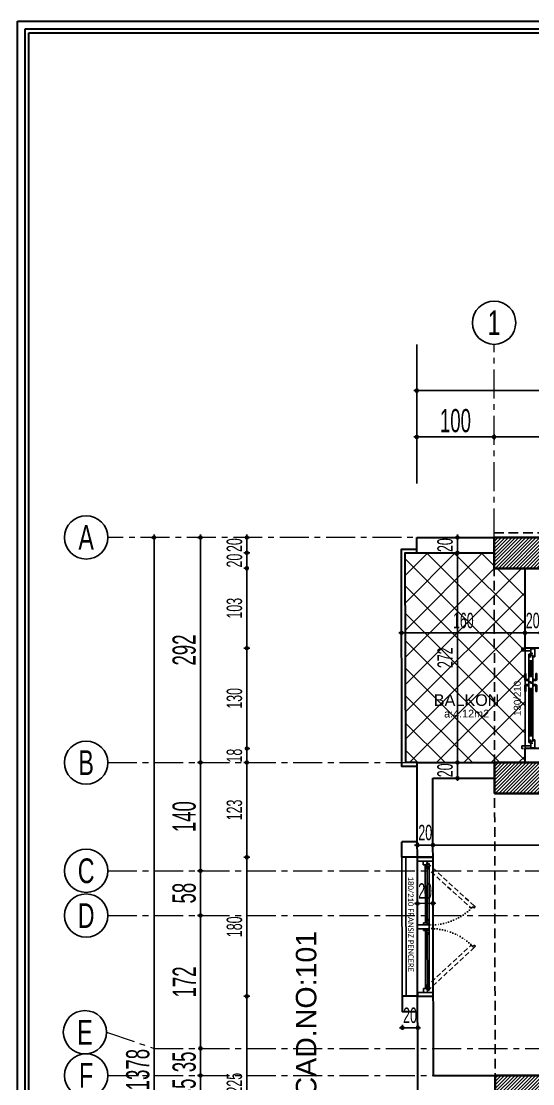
# Model space of a CAD drawing. Extents: x 386248 to 427517, y 4539405 to 4542296.
# Drawn here: x 395852 to 396514, y 4540920 to 4542296 of the extents above; entities that cross this region are included whole.
import ezdxf
from ezdxf.enums import TextEntityAlignment as Align

# ---------------------------------------------------------------- set-up
doc = ezdxf.new("R2010")
doc.units = 0
for name, pattern in [('ACAD_ISO07W100', [3.5, 0.5, -3]), ('CENTER', [2, 1.25, -0.25, 0.25, -0.25]), ('CENTERX2', [4, 2.5, -0.5, 0.5, -0.5]), ('DASHED2', [0.375, 0.25, -0.125]), ('DUZ', [0]), ('HIDDEN', [9.525, 6.35, -3.175])]:
    doc.linetypes.add(name, pattern=pattern)
for name, color, linetype, lineweight in [('AKS', 251, 'CENTERX2', 20), ('AKS YAZISI', 4, 'Continuous', 25), ('ASIK', 3, 'Continuous', 20), ('DIŞ 2', 167, 'Continuous', 25), ('DUVAR', 4, 'Continuous', 35), ('GOR1', 51, 'Continuous', 25), ('kolon', 1, 'Continuous', 40), ('OLCU10', 2, 'Continuous', 25), ('tarama kolon', 8, 'Continuous', 13), ('tarama ıslak zemin', 216, 'Continuous', 9), ('YAZILAR', 1, 'Continuous', 30), ('ölçü20', 1, 'Continuous', 20)]:
    doc.layers.add(name, color=color, linetype=linetype, lineweight=lineweight)
for name, color, linetype in [('alan', 7, 'Continuous'), ('DIM', 7, 'Continuous'), ('duvar-kesim', 250, 'Continuous'), ('kapi', 16, 'Continuous'), ('kapi-yazi', 140, 'Continuous'), ('mahal', 7, 'Continuous'), ('pencere', 7, 'Continuous'), ('Y-IMAR', 15, 'DUZ')]:
    doc.layers.add(name, color=color, linetype=linetype)
doc.styles.add('RomanSTA', font='')
doc.styles.get("Standard").update_dxf_attribs({"font": 'arial.ttf'})
doc.styles.add('T', font='ISOt.shx', dxfattribs={"width": 0.6})
doc.styles.add('UNIV', font='', dxfattribs={"width": 0.7})
doc.styles.add('ÖLÇÜ', font='calibri.ttf', dxfattribs={"height": 10})
doc.styles.get('RomanSTA').set_extended_font_data('Arial')
doc.styles.get('UNIV').set_extended_font_data('Comic Sans MS')
doc.dimstyles.new('DOT2', dxfattribs={"dimtxt": 20, "dimasz": 0.7, "dimexe": 5, "dimexo": 5, "dimgap": 6, "dimtad": 1, "dimdec": 0, "dimdsep": 46, "dimtxsty": 'T', "dimblk1": 'SEL2', "dimblk2": 'SEL2', "dimsah": 1, "dimcen": 0, "dimse1": 1, "dimse2": 1, "dimclrd": 256, "dimclre": 256, "dimclrt": 256, "dimadec": 0, "dimazin": 0, "dimtfac": 1, "dimtdec": 0, "dimtix": 1, "dimtmove": 2, "dimatfit": 3, "dimldrblk": 'SEL2', "dimfxl": 1, "dimtolj": 1, "dimtzin": 0, "dimarcsym": 0})

# ---------------------------------------------------------------- blocks, each defined once
blk = doc.blocks.new('fm-door2')
at = {"linetype": 'Continuous'}
for p, q in [((0, 2.5), (0, -2.5)), ((10, 2.5), (0, 2.5)), ((7, 3.2), (7, 0)), ((7.4, 2.8), (12.8, 2.8)), ((8, 5), (8, 3)), ((8, 5), (100, 5)), ((10, 3), (8, 3)), ((10, 3), (10, -0.5)), ((10, 0), (98, 0)), ((18, 5), (18, 0)), ((90, 5), (90, 0)), ((100, 3), (98, 3)), ((98, 3), (98, 0)), ((100, 2), (98, 2)), ((98, 2), (98, 0)), ((140, 0), (98, 0)), ((100, 5), (100, 3)), ((142, 5), (100, 5)), ((100, 5), (100, 2)), ((108, 5), (108, 0)), ((132, 5), (132, 0)), ((142.6, 2.8), (137.2, 2.8)), ((140, 3), (142, 3)), ((140, 3), (140, -0.5)), ((140, 2.5), (150, 2.5)), ((142, 5), (142, 3)), ((143, 3.2), (143, 0)), ((150, 2.5), (150, -2.5)), ((12, -2.5), (0, -2.5)), ((10, -0.5), (12, -0.5)), ((12, -0.5), (12, -2.5)), ((138, -0.5), (138, -2.5)), ((140, -0.5), (138, -0.5)), ((138, -2.5), (150, -2.5))]:
    blk.add_line(p, q, dxfattribs=at)
at = {"color": 8, "linetype": 'Continuous'}
for p, q in [((18, 3.5), (90, 3.5)), ((18, 1.5), (90, 1.5)), ((132, 3.5), (108, 3.5)), ((132, 1.5), (108, 1.5))]:
    blk.add_line(p, q, dxfattribs=at)
at = {"linetype": 'Continuous'}
for points in [[(95.9, 5.8), (95.9, 8.9, 0.414214), (94.3, 10.4), (86, 10.4, 1), (86, 8.9), (93.6, 8.9, -0.414214), (94.3, 8.1), (94.3, 5.8)], [(102.1, 5.8), (102.1, 8.9, -0.414214), (103.7, 10.4), (112, 10.4, -1), (112, 8.9), (104.4, 8.9, 0.414214), (103.7, 8.1), (103.7, 5.8)], [(95.9, -0.8), (95.9, -3.9, -0.414214), (94.3, -5.4), (86, -5.4, -1), (86, -3.9), (93.6, -3.9, 0.414214), (94.3, -3.1), (94.3, -0.8)], [(102.1, -0.8), (102.1, -3.9, 0.414214), (103.7, -5.4), (112, -5.4, 1), (112, -3.9), (104.4, -3.9, -0.414214), (103.7, -3.1), (103.7, -0.8)]]:
    blk.add_lwpolyline(points, format="xyb", dxfattribs=at)
for points in [[(97, 5), (97, 5.8), (93.2, 5.8), (93.2, 5)], [(101, 5), (101, 5.8), (104.8, 5.8), (104.8, 5)], [(101, 0), (101, -0.8), (104.8, -0.8), (104.8, 0)], [(97, 0), (97, -0.8), (93.2, -0.8), (93.2, 0)]]:
    blk.add_lwpolyline(points, dxfattribs=at)
for centre in [(7.4, 3.2), (142.6, 3.2)]:
    blk.add_circle(centre, 0.426, dxfattribs=at)
blk = doc.blocks.new('SEL2')
at = {"layer": 'OLCU10'}
for p, q in [((5.25, 0), (-5.25, 0)), ((0, 5.25), (0, -3.95))]:
    blk.add_line(p, q, dxfattribs=at)
blk.add_circle((0, 0), 2.75, dxfattribs=at)
blk = doc.blocks.new('*D2158')
at = {"layer": 'Defpoints', "color": 0}
for p in [(396503.6, 4541503.7), (396343.9, 4541496.5), (396503.6, 4541496.5)]:
    blk.add_point(p, dxfattribs=at)
at = {"layer": 'DIM', "lineweight": -2}
blk.add_line((396344.6, 4541503.7), (396502.9, 4541503.7), dxfattribs=at)
at = {"layer": 'DIM', "linetype": 'ByBlock', "lineweight": -2, "xscale": 0.7, "yscale": 0.7, "zscale": 0.7, "rotation": 180}
blk.add_blockref('SEL2', (396343.9, 4541503.7), dxfattribs=at)
at = {"layer": 'DIM', "linetype": 'ByBlock', "lineweight": -2, "xscale": 0.7, "yscale": 0.7, "zscale": 0.7}
blk.add_blockref('SEL2', (396503.6, 4541503.7), dxfattribs=at)
at = {"layer": 'DIM', "insert": (396423.8, 4541519.7), "char_height": 20, "attachment_point": 5, "style": 'T'}
blk.add_mtext('\\A1;160', dxfattribs=at)
blk = doc.blocks.new('*D2159')
at = {"layer": 'Defpoints', "color": 0}
for p in [(396523.6, 4541503.7), (396523.6, 4541503.7), (396503.6, 4541496.5)]:
    blk.add_point(p, dxfattribs=at)
at = {"layer": 'DIM', "lineweight": -2}
for p, q in [((396502.9, 4541503.7), (396502.2, 4541503.7)), ((396503.6, 4541503.7), (396523.6, 4541503.7)), ((396524.3, 4541503.7), (396525, 4541503.7))]:
    blk.add_line(p, q, dxfattribs=at)
at = {"layer": 'DIM', "linetype": 'ByBlock', "lineweight": -2, "xscale": 0.7, "yscale": 0.7, "zscale": 0.7}
blk.add_blockref('SEL2', (396503.6, 4541503.7), dxfattribs=at)
at = {"layer": 'DIM', "linetype": 'ByBlock', "lineweight": -2, "xscale": 0.7, "yscale": 0.7, "zscale": 0.7, "rotation": 180}
blk.add_blockref('SEL2', (396523.6, 4541503.7), dxfattribs=at)
at = {"layer": 'DIM', "insert": (396513.6, 4541519.7), "char_height": 20, "attachment_point": 5, "style": 'T'}
blk.add_mtext('\\A1;20', dxfattribs=at)
blk = doc.blocks.new('*D2206')
at = {"layer": 'Defpoints', "color": 0}
for p in [(396384.5, 4541229.1), (396364.5, 4541215.6), (396384.5, 4541215.6)]:
    blk.add_point(p, dxfattribs=at)
at = {"layer": 'DIM', "lineweight": -2}
for p, q in [((396363.8, 4541229.1), (396363.1, 4541229.1)), ((396364.5, 4541229.1), (396384.5, 4541229.1)), ((396385.2, 4541229.1), (396385.9, 4541229.1))]:
    blk.add_line(p, q, dxfattribs=at)
at = {"layer": 'DIM', "linetype": 'ByBlock', "lineweight": -2, "xscale": 0.7, "yscale": 0.7, "zscale": 0.7}
blk.add_blockref('SEL2', (396364.5, 4541229.1), dxfattribs=at)
at = {"layer": 'DIM', "linetype": 'ByBlock', "lineweight": -2, "xscale": 0.7, "yscale": 0.7, "zscale": 0.7, "rotation": 180}
blk.add_blockref('SEL2', (396384.5, 4541229.1), dxfattribs=at)
at = {"layer": 'DIM', "insert": (396374.5, 4541245.1), "char_height": 20, "attachment_point": 5, "style": 'T'}
blk.add_mtext('\\A1;20', dxfattribs=at)
blk = doc.blocks.new('*D2207')
at = {"layer": 'Defpoints', "color": 0}
for p in [(397013.7, 4541229.1), (396384.5, 4541215.6), (397013.7, 4541189.7)]:
    blk.add_point(p, dxfattribs=at)
at = {"layer": 'DIM', "lineweight": -2}
blk.add_line((396385.2, 4541229.1), (397013, 4541229.1), dxfattribs=at)
at = {"layer": 'DIM', "linetype": 'ByBlock', "lineweight": -2, "xscale": 0.7, "yscale": 0.7, "zscale": 0.7, "rotation": 180}
blk.add_blockref('SEL2', (396384.5, 4541229.1), dxfattribs=at)
at = {"layer": 'DIM', "linetype": 'ByBlock', "lineweight": -2, "xscale": 0.7, "yscale": 0.7, "zscale": 0.7}
blk.add_blockref('SEL2', (397013.7, 4541229.1), dxfattribs=at)
at = {"layer": 'DIM', "insert": (396699.1, 4541245.1), "char_height": 20, "attachment_point": 5, "style": 'T'}
blk.add_mtext('\\A1;629', dxfattribs=at)
blk = doc.blocks.new('*D2229')
at = {"layer": 'Defpoints', "color": 0}
for p in [(396416.2, 4541335.8), (396440.8, 4541335.8), (396440.8, 4541315.8)]:
    blk.add_point(p, dxfattribs=at)
at = {"layer": 'DIM', "lineweight": -2}
for p, q in [((396416.2, 4541336.5), (396416.2, 4541337.2)), ((396416.2, 4541315.8), (396416.2, 4541335.8)), ((396416.2, 4541315.1), (396416.2, 4541314.4))]:
    blk.add_line(p, q, dxfattribs=at)
at = {"layer": 'DIM', "linetype": 'ByBlock', "lineweight": -2, "xscale": 0.7, "yscale": 0.7, "zscale": 0.7}
for p, rotation in [((396416.2, 4541335.8), 270), ((396416.2, 4541315.8), 90)]:
    blk.add_blockref('SEL2', p, dxfattribs=dict(at, rotation=rotation))
at = {"layer": 'DIM', "insert": (396400.2, 4541325.8), "char_height": 20, "attachment_point": 5, "rotation": 90, "style": 'T'}
blk.add_mtext('\\A1;20', dxfattribs=at)
blk = doc.blocks.new('*D2230')
at = {"layer": 'Defpoints', "color": 0}
for p in [(396416.2, 4541607.4), (396430.4, 4541607.4), (396440.8, 4541335.8)]:
    blk.add_point(p, dxfattribs=at)
at = {"layer": 'DIM', "lineweight": -2}
blk.add_line((396416.2, 4541336.5), (396416.2, 4541606.7), dxfattribs=at)
at = {"layer": 'DIM', "linetype": 'ByBlock', "lineweight": -2, "xscale": 0.7, "yscale": 0.7, "zscale": 0.7}
for p, rotation in [((396416.2, 4541607.4), 90), ((396416.2, 4541335.8), 270)]:
    blk.add_blockref('SEL2', p, dxfattribs=dict(at, rotation=rotation))
at = {"layer": 'DIM', "insert": (396400.2, 4541471.6), "char_height": 20, "attachment_point": 5, "rotation": 90, "style": 'T'}
blk.add_mtext('\\A1;272', dxfattribs=at)
blk = doc.blocks.new('*D2231')
at = {"layer": 'Defpoints', "color": 0}
for p in [(396416.2, 4541627.4), (396441.6, 4541627.4), (396430.4, 4541607.4)]:
    blk.add_point(p, dxfattribs=at)
at = {"layer": 'DIM', "lineweight": -2}
for p, q in [((396416.2, 4541628.1), (396416.2, 4541628.8)), ((396416.2, 4541607.4), (396416.2, 4541627.4)), ((396416.2, 4541606.7), (396416.2, 4541606))]:
    blk.add_line(p, q, dxfattribs=at)
at = {"layer": 'DIM', "linetype": 'ByBlock', "lineweight": -2, "xscale": 0.7, "yscale": 0.7, "zscale": 0.7}
for p, rotation in [((396416.2, 4541627.4), 270), ((396416.2, 4541607.4), 90)]:
    blk.add_blockref('SEL2', p, dxfattribs=dict(at, rotation=rotation))
at = {"layer": 'DIM', "insert": (396400.2, 4541617.4), "char_height": 20, "attachment_point": 5, "rotation": 90, "style": 'T'}
blk.add_mtext('\\A1;20', dxfattribs=at)
blk = doc.blocks.new('*D113')
at = {"layer": 'Defpoints', "color": 0}
for p in [(134.6, 44), (79.8, 24), (134.5, 24)]:
    blk.add_point(p, dxfattribs=at)
at = {"layer": 'DIM', "lineweight": -2}
for p, q in [((79.8, 44.7), (79.8, 45.4)), ((79.8, 44), (79.8, 24)), ((79.8, 23.3), (79.8, 22.6))]:
    blk.add_line(p, q, dxfattribs=at)
at = {"layer": 'DIM', "linetype": 'ByBlock', "lineweight": -2, "xscale": 0.7, "yscale": 0.7, "zscale": 0.7}
for p, rotation in [((79.8, 44), 270), ((79.8, 24), 90)]:
    blk.add_blockref('SEL2', p, dxfattribs=dict(at, rotation=rotation))
at = {"layer": 'DIM', "insert": (63.8, 34), "char_height": 20, "attachment_point": 5, "rotation": 90, "style": 'T'}
blk.add_mtext('\\A1;20', dxfattribs=at)
blk = doc.blocks.new('*D114')
at = {"layer": 'Defpoints', "color": 0}
for p in [(220.1, 23.7), (240.7, 23.7), (220, 3.7)]:
    blk.add_point(p, dxfattribs=at)
at = {"layer": 'DIM', "linetype": 'ByBlock', "lineweight": -2}
for p, q in [((240.7, 24.4), (240.7, 25.1)), ((240.7, 3.7), (240.7, 23.7)), ((240.7, 3), (240.6, 2.3))]:
    blk.add_line(p, q, dxfattribs=at)
at = {"layer": 'DIM', "linetype": 'ByBlock', "lineweight": -2, "xscale": 0.7, "yscale": 0.7, "zscale": 0.7}
for p, rotation in [((240.7, 23.7), 269.7987071050659), ((240.7, 3.7), 89.79870710506597)]:
    blk.add_blockref('SEL2', p, dxfattribs=dict(at, rotation=rotation))
at = {"layer": 'DIM', "insert": (224.7, 13.7), "char_height": 20, "attachment_point": 5, "rotation": 89.7987, "style": 'T'}
blk.add_mtext('\\A1;20', dxfattribs=at)
blk = doc.blocks.new('KOLONLAR 444')
at = {"layer": 'tarama kolon'}
h = blk.add_hatch(dxfattribs=at)
h.set_pattern_fill('ANSI31', color=256)
h.set_pattern_definition([(45, (2287.4398, -3197.0584), (-2.2450640303, 2.2450640303), [])])
h.paths.add_polyline_path([(397483.5, 4544385.7), (397513.5, 4544385.7), (397513.5, 4544325.7), (397483.5, 4544325.7)])
h.paths.add_polyline_path([(397798.1, 4544357.7), (397798.1, 4544337.7), (397798.1, 4544327.7), (397858.1, 4544327.7), (397857.1, 4544357.7)])
h.paths.add_polyline_path([(397123.5, 4544817.3), (397183.5, 4544817.3), (397183.5, 4544787.3), (397123.5, 4544787.3)])
h.paths.add_polyline_path([(397812.7, 4543913.7), (397812.7, 4543893.7), (397812.7, 4543875.7), (397873, 4543875.7), (397872.4, 4543893.7), (397871.7, 4543913.7)])
h.paths.add_polyline_path([(397834.6, 4543572.8), (397834.6, 4543523.5), (397884.6, 4543522.8), (397882.9, 4543572.8)])
h.paths.add_polyline_path([(396633.5, 4544777.3), (396633.5, 4544797.3), (396633.5, 4544817.3), (396573.5, 4544817.3), (396573.5, 4544797.3), (396573.5, 4544777.3)])
h.paths.add_polyline_path([(396626, 4543538.5), (396626, 4543589.2), (396575.9, 4543589.2), (396576, 4543539.2)])
h.paths.add_polyline_path([(397483.5, 4543935.7), (397513.5, 4543935.7), (397513.5, 4543875.7), (397483.5, 4543875.7)])
h.paths.add_polyline_path([(397123.5, 4543875.7), (397123.5, 4543905.7), (397183.5, 4543905.7), (397183.5, 4543875.7)])
h.paths.add_polyline_path([(397373.5, 4544180.7), (397348.5, 4544180.7), (397148.5, 4544180.7), (397148.5, 4544360.7), (397348.5, 4544360.7), (397373.5, 4544360.7), (397373.5, 4544385.7), (397123.5, 4544385.7), (397123.5, 4544155.7), (397123.5, 4544085.7), (397148.5, 4544085.7), (397148.5, 4544155.7), (397373.5, 4544155.7)])
h.paths.add_polyline_path([(397782, 4544817.3), (397782, 4544797.3), (397782, 4544777.3), (397843.3, 4544777.3), (397842.6, 4544797.3), (397842, 4544817.3)])
h.paths.add_polyline_path([(396574.8, 4544120.7), (396634.8, 4544120.7), (396634.8, 4544080.7), (396574.9, 4544080.7)])
h.paths.add_polyline_path([(397458.5, 4543528.2), (397458.5, 4543587.8), (397488.5, 4543587.8), (397488.5, 4543527.8)])
h.paths.add_polyline_path([(397453.5, 4544817.3), (397513.5, 4544817.3), (397513.5, 4544787.3), (397453.5, 4544787.3)])
h.paths.add_polyline_path([(397153.5, 4543605.7), (397133.5, 4543605.7), (397123.5, 4543605.7), (397123.5, 4543532.3), (397153.5, 4543532), (397153.5, 4543595.7)])
h.paths.add_polyline_path([(396634, 4544485.7), (396634, 4544505.7), (396634, 4544515.7), (396633.5, 4544525.7), (396613.5, 4544525.7), (396574, 4544525.7), (396574.1, 4544485.7)])
at = {"layer": 'kolon'}
for points in [[(396573.5, 4544777.3), (396633.5, 4544777.3), (396633.5, 4544797.3), (396633.5, 4544817.3), (396573.5, 4544817.3), (396573.5, 4544797.3)], [(397123.5, 4544817.3), (397183.5, 4544817.3), (397183.5, 4544787.3), (397123.5, 4544787.3)], [(397453.5, 4544817.3), (397513.5, 4544817.3), (397513.5, 4544787.3), (397453.5, 4544787.3)], [(397842.6, 4544797.3), (397842, 4544817.3), (397782, 4544817.3), (397782, 4544797.3), (397782, 4544777.3), (397843.3, 4544777.3)], [(396574.1, 4544485.7), (396634, 4544485.7), (396634, 4544505.7), (396634, 4544515.7), (396634, 4544525.7), (396633.5, 4544525.7), (396613.5, 4544525.7), (396574, 4544525.7)], [(397857.1, 4544357.7), (397798.1, 4544357.7), (397798.1, 4544337.7), (397798.1, 4544327.7), (397858.1, 4544327.7)], [(396574.8, 4544120.7), (396634.8, 4544120.7), (396634.8, 4544080.7), (396574.9, 4544080.7)], [(397871.7, 4543913.7), (397812.7, 4543913.7), (397812.7, 4543893.7), (397812.7, 4543875.7), (397873, 4543875.7), (397872.4, 4543893.7)], [(397153.5, 4543595.7), (397153.5, 4543605.7), (397133.5, 4543605.7), (397123.5, 4543605.7), (397123.5, 4543532.3), (397153.5, 4543532)], [(396626, 4543538.5), (396626, 4543589.2), (396575.9, 4543589.2), (396576, 4543539.2)], [(397458.5, 4543528.2), (397458.5, 4543587.8), (397488.5, 4543587.8), (397488.5, 4543527.8)], [(397834.6, 4543572.8), (397834.6, 4543523.5), (397884.6, 4543522.8), (397882.9, 4543572.8)]]:
    blk.add_lwpolyline(points, close=True, dxfattribs=at)
at = {"layer": 'kolon', "linetype": 'ByBlock'}
blk.add_lwpolyline([(397123.5, 4544155.7), (397123.5, 4544085.7), (397148.5, 4544085.7), (397148.5, 4544155.7), (397373.5, 4544155.7), (397373.5, 4544180.7), (397348.5, 4544180.7), (397148.5, 4544180.7), (397148.5, 4544360.7), (397348.5, 4544360.7), (397373.5, 4544360.7), (397373.5, 4544385.7), (397123.5, 4544385.7), (397123.5, 4544155.7)], dxfattribs=at)
for points in [[(397483.5, 4544385.7), (397513.5, 4544385.7), (397513.5, 4544325.7), (397483.5, 4544325.7)], [(397483.5, 4543935.7), (397513.5, 4543935.7), (397513.5, 4543875.7), (397483.5, 4543875.7)], [(397123.5, 4543875.7), (397123.5, 4543905.7), (397183.5, 4543905.7), (397183.5, 4543875.7)]]:
    blk.add_lwpolyline(points, close=True, dxfattribs=at)
blk = doc.blocks.new('*D2394')
at = {"layer": 'Defpoints', "color": 0}
for p in [(397832.2, 4541817.4), (396363.6, 4541727.4), (397832.2, 4541727.4)]:
    blk.add_point(p, dxfattribs=at)
at = {"layer": 'DIŞ 2', "lineweight": -2}
blk.add_line((396364.3, 4541817.4), (397831.5, 4541817.4), dxfattribs=at)
at = {"layer": 'DIŞ 2', "linetype": 'ByBlock', "lineweight": -2, "xscale": 0.7, "yscale": 0.7, "zscale": 0.7, "rotation": 180}
blk.add_blockref('SEL2', (396363.6, 4541817.4), dxfattribs=at)
at = {"layer": 'DIŞ 2', "linetype": 'ByBlock', "lineweight": -2, "xscale": 0.7, "yscale": 0.7, "zscale": 0.7}
blk.add_blockref('SEL2', (397832.2, 4541817.4), dxfattribs=at)
at = {"layer": 'DIŞ 2', "insert": (397097.9, 4541838.4), "char_height": 30, "attachment_point": 5, "style": 'T'}
blk.add_mtext('\\A1;1469', dxfattribs=at)
blk = doc.blocks.new('*D2395')
at = {"layer": 'Defpoints', "color": 0}
for p in [(396363.6, 4541777.4), (396463.6, 4541777.4), (396463.6, 4541757.4)]:
    blk.add_point(p, dxfattribs=at)
at = {"layer": 'GOR1', "lineweight": -2}
blk.add_line((396364.3, 4541757.4), (396462.9, 4541757.4), dxfattribs=at)
at = {"layer": 'GOR1', "linetype": 'ByBlock', "lineweight": -2, "xscale": 0.7, "yscale": 0.7, "zscale": 0.7, "rotation": 180}
blk.add_blockref('SEL2', (396363.6, 4541757.4), dxfattribs=at)
at = {"layer": 'GOR1', "linetype": 'ByBlock', "lineweight": -2, "xscale": 0.7, "yscale": 0.7, "zscale": 0.7}
blk.add_blockref('SEL2', (396463.6, 4541757.4), dxfattribs=at)
at = {"layer": 'GOR1', "insert": (396413.6, 4541778.4), "char_height": 30, "attachment_point": 5, "style": 'T'}
blk.add_mtext('\\A1;100', dxfattribs=at)
blk = doc.blocks.new('*D2396')
at = {"layer": 'ASIK', "lineweight": -2}
blk.add_line((396464.3, 4541757.4), (397013, 4541757.4), dxfattribs=at)
at = {"layer": 'Defpoints', "color": 0}
for p in [(397013.7, 4541789.5), (396463.6, 4541777.4), (397013.7, 4541757.4)]:
    blk.add_point(p, dxfattribs=at)
at = {"layer": 'ASIK', "linetype": 'ByBlock', "lineweight": -2, "xscale": 0.7, "yscale": 0.7, "zscale": 0.7, "rotation": 180}
blk.add_blockref('SEL2', (396463.6, 4541757.4), dxfattribs=at)
at = {"layer": 'ASIK', "linetype": 'ByBlock', "lineweight": -2, "xscale": 0.7, "yscale": 0.7, "zscale": 0.7}
blk.add_blockref('SEL2', (397013.7, 4541757.4), dxfattribs=at)
at = {"layer": 'ASIK', "insert": (396738.7, 4541778.4), "char_height": 30, "attachment_point": 5, "style": 'T'}
blk.add_mtext('\\A1;550', dxfattribs=at)
blk = doc.blocks.new('AKS-NO')
blk.add_circle((0, 0), 35)
at = {"color": 7, "style": 'UNIV', "width": 0.7}
blk.add_attdef('AKS-NO', text='', height=40, dxfattribs=at).set_placement((0, 0), align=Align.MIDDLE)
blk = doc.blocks.new('*D2407')
at = {"layer": 'Defpoints', "color": 0}
for p in [(396023.6, 4541627.4), (396048.9, 4541627.4), (396048.9, 4540249.2)]:
    blk.add_point(p, dxfattribs=at)
at = {"layer": 'DIŞ 2', "lineweight": -2}
blk.add_line((396023.6, 4540249.9), (396023.6, 4541626.7), dxfattribs=at)
at = {"layer": 'DIŞ 2', "linetype": 'ByBlock', "lineweight": -2, "xscale": 0.7, "yscale": 0.7, "zscale": 0.7}
for p, rotation in [((396023.6, 4541627.4), 90), ((396023.6, 4540249.2), 270)]:
    blk.add_blockref('SEL2', p, dxfattribs=dict(at, rotation=rotation))
at = {"layer": 'DIŞ 2', "insert": (396002.6, 4540938.3), "char_height": 30, "attachment_point": 5, "rotation": 90, "style": 'T'}
blk.add_mtext('\\A1;1378', dxfattribs=at)
blk = doc.blocks.new('*D2408')
at = {"layer": 'ASIK', "lineweight": -2}
blk.add_line((396083.6, 4541626.7), (396083.6, 4541336.5), dxfattribs=at)
at = {"layer": 'Defpoints', "color": 0}
for p in [(396102.4, 4541627.4), (396083.6, 4541335.8), (396102.4, 4541335.8)]:
    blk.add_point(p, dxfattribs=at)
at = {"layer": 'ASIK', "linetype": 'ByBlock', "lineweight": -2, "xscale": 0.7, "yscale": 0.7, "zscale": 0.7}
for p, rotation in [((396083.6, 4541627.4), 90), ((396083.6, 4541335.8), 270)]:
    blk.add_blockref('SEL2', p, dxfattribs=dict(at, rotation=rotation))
at = {"layer": 'ASIK', "insert": (396062.6, 4541481.6), "char_height": 30, "attachment_point": 5, "rotation": 90, "style": 'T'}
blk.add_mtext('\\A1;292', dxfattribs=at)
blk = doc.blocks.new('*D2409')
at = {"layer": 'ASIK', "lineweight": -2}
blk.add_line((396083.6, 4541335.1), (396083.6, 4541196.5), dxfattribs=at)
at = {"layer": 'Defpoints', "color": 0}
for p in [(396102.4, 4541335.8), (396083.6, 4541195.8), (396115, 4541195.8)]:
    blk.add_point(p, dxfattribs=at)
at = {"layer": 'ASIK', "linetype": 'ByBlock', "lineweight": -2, "xscale": 0.7, "yscale": 0.7, "zscale": 0.7}
for p, rotation in [((396083.6, 4541335.8), 90), ((396083.6, 4541195.8), 270)]:
    blk.add_blockref('SEL2', p, dxfattribs=dict(at, rotation=rotation))
at = {"layer": 'ASIK', "insert": (396062.6, 4541265.8), "char_height": 30, "attachment_point": 5, "rotation": 90, "style": 'T'}
blk.add_mtext('\\A1;140', dxfattribs=at)
blk = doc.blocks.new('*D2410')
at = {"layer": 'ASIK', "lineweight": -2}
blk.add_line((396083.6, 4541195.1), (396083.6, 4541138.5), dxfattribs=at)
at = {"layer": 'Defpoints', "color": 0}
for p in [(396115, 4541195.8), (396083.6, 4541137.8), (396115, 4541137.8)]:
    blk.add_point(p, dxfattribs=at)
at = {"layer": 'ASIK', "linetype": 'ByBlock', "lineweight": -2, "xscale": 0.7, "yscale": 0.7, "zscale": 0.7}
for p, rotation in [((396083.6, 4541195.8), 90), ((396083.6, 4541137.8), 270)]:
    blk.add_blockref('SEL2', p, dxfattribs=dict(at, rotation=rotation))
at = {"layer": 'ASIK', "insert": (396062.6, 4541166.8), "char_height": 30, "attachment_point": 5, "rotation": 90, "style": 'T'}
blk.add_mtext('\\A1;58', dxfattribs=at)
blk = doc.blocks.new('*D2411')
at = {"layer": 'ASIK', "lineweight": -2}
blk.add_line((396083.6, 4541137.1), (396083.6, 4540966.5), dxfattribs=at)
at = {"layer": 'Defpoints', "color": 0}
for p in [(396115, 4541137.8), (396083.6, 4540965.8), (396104.1, 4540965.8)]:
    blk.add_point(p, dxfattribs=at)
at = {"layer": 'ASIK', "linetype": 'ByBlock', "lineweight": -2, "xscale": 0.7, "yscale": 0.7, "zscale": 0.7}
for p, rotation in [((396083.6, 4541137.8), 90), ((396083.6, 4540965.8), 270)]:
    blk.add_blockref('SEL2', p, dxfattribs=dict(at, rotation=rotation))
at = {"layer": 'ASIK', "insert": (396062.6, 4541051.8), "char_height": 30, "attachment_point": 5, "rotation": 90, "style": 'T'}
blk.add_mtext('\\A1;172', dxfattribs=at)
blk = doc.blocks.new('*D2412')
at = {"layer": 'ASIK', "lineweight": -2}
for p, q in [((396083.6, 4540966.5), (396083.6, 4540967.2)), ((396083.6, 4540965.8), (396083.6, 4540930.8)), ((396083.6, 4540930.1), (396083.6, 4540929.4))]:
    blk.add_line(p, q, dxfattribs=at)
at = {"layer": 'Defpoints', "color": 0}
for p in [(396104.1, 4540965.8), (396083.6, 4540930.8), (396104.1, 4540930.8)]:
    blk.add_point(p, dxfattribs=at)
at = {"layer": 'ASIK', "linetype": 'ByBlock', "lineweight": -2, "xscale": 0.7, "yscale": 0.7, "zscale": 0.7}
for p, rotation in [((396083.6, 4540965.8), 270), ((396083.6, 4540930.8), 90)]:
    blk.add_blockref('SEL2', p, dxfattribs=dict(at, rotation=rotation))
at = {"layer": 'ASIK', "insert": (396062.6, 4540948.3), "char_height": 30, "attachment_point": 5, "rotation": 90, "style": 'T'}
blk.add_mtext('\\A1;35', dxfattribs=at)
blk = doc.blocks.new('*D2413')
at = {"layer": 'ASIK', "lineweight": -2}
for p, q in [((396083.6, 4540931.5), (396083.6, 4540932.2)), ((396083.6, 4540930.8), (396083.6, 4540895.8)), ((396083.6, 4540895.1), (396083.6, 4540894.4))]:
    blk.add_line(p, q, dxfattribs=at)
at = {"layer": 'Defpoints', "color": 0}
for p in [(396104.1, 4540930.8), (396083.6, 4540895.8), (396111, 4540895.8)]:
    blk.add_point(p, dxfattribs=at)
at = {"layer": 'ASIK', "linetype": 'ByBlock', "lineweight": -2, "xscale": 0.7, "yscale": 0.7, "zscale": 0.7}
for p, rotation in [((396083.6, 4540930.8), 270), ((396083.6, 4540895.8), 90)]:
    blk.add_blockref('SEL2', p, dxfattribs=dict(at, rotation=rotation))
at = {"layer": 'ASIK', "insert": (396062.6, 4540913.3), "char_height": 30, "attachment_point": 5, "rotation": 90, "style": 'T'}
blk.add_mtext('\\A1;35', dxfattribs=at)
blk = doc.blocks.new('*D2424')
at = {"layer": 'Defpoints', "color": 0}
for p in [(396143.6, 4541033.2), (396344.8, 4541033.2), (396345.3, 4540808.2)]:
    blk.add_point(p, dxfattribs=at)
at = {"layer": 'ölçü20', "lineweight": -2}
blk.add_line((396143.6, 4540808.9), (396143.6, 4541032.5), dxfattribs=at)
at = {"layer": 'ölçü20', "linetype": 'ByBlock', "lineweight": -2, "xscale": 0.7, "yscale": 0.7, "zscale": 0.7}
for p, rotation in [((396143.6, 4541033.2), 90), ((396143.6, 4540808.2), 270)]:
    blk.add_blockref('SEL2', p, dxfattribs=dict(at, rotation=rotation))
at = {"layer": 'ölçü20', "insert": (396127.6, 4540920.7), "char_height": 20, "attachment_point": 5, "rotation": 90, "style": 'T'}
blk.add_mtext('\\A1;225', dxfattribs=at)
blk = doc.blocks.new('*D2425')
at = {"layer": 'Defpoints', "color": 0}
for p in [(396143.6, 4541213.2), (396344.6, 4541213.2), (396344.8, 4541033.2)]:
    blk.add_point(p, dxfattribs=at)
at = {"layer": 'ölçü20', "lineweight": -2}
blk.add_line((396143.6, 4541033.9), (396143.6, 4541212.5), dxfattribs=at)
at = {"layer": 'ölçü20', "linetype": 'ByBlock', "lineweight": -2, "xscale": 0.7, "yscale": 0.7, "zscale": 0.7}
for p, rotation in [((396143.6, 4541213.2), 90), ((396143.6, 4541033.2), 270)]:
    blk.add_blockref('SEL2', p, dxfattribs=dict(at, rotation=rotation))
at = {"layer": 'ölçü20', "insert": (396127.6, 4541123.2), "char_height": 20, "attachment_point": 5, "rotation": 90, "style": 'T'}
blk.add_mtext('\\A1;180', dxfattribs=at)
blk = doc.blocks.new('*D2426')
at = {"layer": 'Defpoints', "color": 0}
for p in [(396143.6, 4541335.8), (396364.2, 4541335.8), (396344.6, 4541213.2)]:
    blk.add_point(p, dxfattribs=at)
at = {"layer": 'ölçü20', "lineweight": -2}
blk.add_line((396143.6, 4541213.9), (396143.6, 4541335.1), dxfattribs=at)
at = {"layer": 'ölçü20', "linetype": 'ByBlock', "lineweight": -2, "xscale": 0.7, "yscale": 0.7, "zscale": 0.7}
for p, rotation in [((396143.6, 4541335.8), 90), ((396143.6, 4541213.2), 270)]:
    blk.add_blockref('SEL2', p, dxfattribs=dict(at, rotation=rotation))
at = {"layer": 'ölçü20', "insert": (396127.6, 4541274.5), "char_height": 20, "attachment_point": 5, "rotation": 90, "style": 'T'}
blk.add_mtext('\\A1;123', dxfattribs=at)
blk = doc.blocks.new('*D2427')
at = {"layer": 'Defpoints', "color": 0}
for p in [(396143.6, 4541354), (396503.6, 4541354), (396364.2, 4541335.8)]:
    blk.add_point(p, dxfattribs=at)
at = {"layer": 'ölçü20', "lineweight": -2}
for p, q in [((396143.6, 4541354.7), (396143.6, 4541355.4)), ((396143.6, 4541335.8), (396143.6, 4541354)), ((396143.6, 4541335.1), (396143.6, 4541334.4))]:
    blk.add_line(p, q, dxfattribs=at)
at = {"layer": 'ölçü20', "linetype": 'ByBlock', "lineweight": -2, "xscale": 0.7, "yscale": 0.7, "zscale": 0.7}
for p, rotation in [((396143.6, 4541354), 270), ((396143.6, 4541335.8), 90)]:
    blk.add_blockref('SEL2', p, dxfattribs=dict(at, rotation=rotation))
at = {"layer": 'ölçü20', "insert": (396127.6, 4541344.9), "char_height": 20, "attachment_point": 5, "rotation": 90, "style": 'T'}
blk.add_mtext('\\A1;18', dxfattribs=at)
blk = doc.blocks.new('*D2428')
at = {"layer": 'Defpoints', "color": 0}
for p in [(396143.6, 4541484), (396503.6, 4541484), (396503.6, 4541354)]:
    blk.add_point(p, dxfattribs=at)
at = {"layer": 'ölçü20', "lineweight": -2}
blk.add_line((396143.6, 4541354.7), (396143.6, 4541483.3), dxfattribs=at)
at = {"layer": 'ölçü20', "linetype": 'ByBlock', "lineweight": -2, "xscale": 0.7, "yscale": 0.7, "zscale": 0.7}
for p, rotation in [((396143.6, 4541484), 90), ((396143.6, 4541354), 270)]:
    blk.add_blockref('SEL2', p, dxfattribs=dict(at, rotation=rotation))
at = {"layer": 'ölçü20', "insert": (396127.6, 4541419), "char_height": 20, "attachment_point": 5, "rotation": 90, "style": 'T'}
blk.add_mtext('\\A1;130', dxfattribs=at)
blk = doc.blocks.new('*D2429')
at = {"layer": 'Defpoints', "color": 0}
for p in [(396143.6, 4541587.4), (396463.7, 4541587.4), (396503.6, 4541484)]:
    blk.add_point(p, dxfattribs=at)
at = {"layer": 'ölçü20', "lineweight": -2}
blk.add_line((396143.6, 4541484.7), (396143.6, 4541586.7), dxfattribs=at)
at = {"layer": 'ölçü20', "linetype": 'ByBlock', "lineweight": -2, "xscale": 0.7, "yscale": 0.7, "zscale": 0.7}
for p, rotation in [((396143.6, 4541587.4), 90), ((396143.6, 4541484), 270)]:
    blk.add_blockref('SEL2', p, dxfattribs=dict(at, rotation=rotation))
at = {"layer": 'ölçü20', "insert": (396127.6, 4541535.7), "char_height": 20, "attachment_point": 5, "rotation": 90, "style": 'T'}
blk.add_mtext('\\A1;103', dxfattribs=at)
blk = doc.blocks.new('*D2430')
at = {"layer": 'Defpoints', "color": 0}
for p in [(396143.6, 4541607.4), (396376.4, 4541607.4), (396463.7, 4541587.4)]:
    blk.add_point(p, dxfattribs=at)
at = {"layer": 'ölçü20', "lineweight": -2}
for p, q in [((396143.6, 4541608.1), (396143.6, 4541608.8)), ((396143.6, 4541587.4), (396143.6, 4541607.4)), ((396143.6, 4541586.7), (396143.6, 4541586))]:
    blk.add_line(p, q, dxfattribs=at)
at = {"layer": 'ölçü20', "linetype": 'ByBlock', "lineweight": -2, "xscale": 0.7, "yscale": 0.7, "zscale": 0.7}
for p, rotation in [((396143.6, 4541607.4), 270), ((396143.6, 4541587.4), 90)]:
    blk.add_blockref('SEL2', p, dxfattribs=dict(at, rotation=rotation))
at = {"layer": 'ölçü20', "insert": (396127.6, 4541597.4), "char_height": 20, "attachment_point": 5, "rotation": 90, "style": 'T'}
blk.add_mtext('\\A1;20', dxfattribs=at)
blk = doc.blocks.new('*D2431')
at = {"layer": 'Defpoints', "color": 0}
for p in [(396143.6, 4541627.4), (396376.4, 4541627.4), (396376.4, 4541607.4)]:
    blk.add_point(p, dxfattribs=at)
at = {"layer": 'ölçü20', "lineweight": -2}
for p, q in [((396143.6, 4541628.1), (396143.6, 4541628.8)), ((396143.6, 4541607.4), (396143.6, 4541627.4)), ((396143.6, 4541606.7), (396143.6, 4541606))]:
    blk.add_line(p, q, dxfattribs=at)
at = {"layer": 'ölçü20', "linetype": 'ByBlock', "lineweight": -2, "xscale": 0.7, "yscale": 0.7, "zscale": 0.7}
for p, rotation in [((396143.6, 4541627.4), 270), ((396143.6, 4541607.4), 90)]:
    blk.add_blockref('SEL2', p, dxfattribs=dict(at, rotation=rotation))
at = {"layer": 'ölçü20', "insert": (396127.6, 4541617.4), "char_height": 20, "attachment_point": 5, "rotation": 90, "style": 'T'}
blk.add_mtext('\\A1;20', dxfattribs=at)
blk = doc.blocks.new('G$CEA8B4DE4')
at = {"layer": 'DUVAR'}
for p, q in [((20.1, 44.3), (20.1, 24.3)), ((20.1, 24.3), (20.1, 44.3)), ((200.1, 23.8), (200.1, 43.8)), ((0.1, 24.4), (0, 4.4)), ((0.1, 24.4), (0, 4.4)), ((20.1, 24.3), (20, 4.3)), ((200.1, 23.8), (200, 3.8)), ((220.1, 23.7), (220, 3.7)), ((20, 4.3), (0, 4.4)), ((200, 3.8), (220, 3.7))]:
    blk.add_line(p, q, dxfattribs=at)
at = {"layer": 'pencere'}
for p, q in [((25.1, 44.3), (20.1, 44.3)), ((25.1, 24.3), (25.1, 44.3)), ((195.1, 23.8), (195.1, 43.8)), ((195.1, 43.8), (200.1, 43.8)), ((107.1, 39.1), (28.1, 39.3)), ((28.1, 39.3), (28.1, 37.2)), ((30.5, 37.2), (28.1, 37.2)), ((30.5, 34.3), (30.5, 37.2)), ((104.7, 34.1), (30.5, 34.3)), ((32.6, 34.3), (32.6, 39.3)), ((34.6, 34.3), (34.6, 39.3)), ((100.6, 34.1), (100.6, 39.1)), ((102.6, 34.1), (102.6, 39.1)), ((107.1, 37), (104.7, 37)), ((104.7, 34.1), (104.7, 37)), ((107.1, 39.1), (107.1, 37)), ((113.1, 39.1), (192.1, 38.8)), ((113.1, 39.1), (113.1, 37)), ((113.1, 37), (115.5, 37)), ((115.5, 34.1), (115.5, 37)), ((115.5, 34.1), (189.7, 33.9)), ((117.6, 34.1), (117.6, 39.1)), ((119.6, 34), (119.6, 39)), ((185.6, 33.9), (185.6, 38.9)), ((187.6, 33.9), (187.6, 38.9)), ((189.7, 36.8), (192.1, 36.7)), ((189.7, 33.9), (189.7, 36.8)), ((192.1, 38.8), (192.1, 36.7)), ((20.1, 24.3), (25.1, 24.3)), ((195.1, 23.8), (200.1, 23.8))]:
    blk.add_line(p, q, dxfattribs=at)
at = {"layer": 'pencere', "color": 7}
for p, q in [((30.1, 36.8), (25.1, 36.8)), ((30.1, 31.8), (25.1, 31.8)), ((30.1, 31.8), (30.1, 36.8)), ((105.1, 31.6), (105.1, 36.6)), ((107.6, 36.6), (105.1, 36.6)), ((105.1, 31.6), (105.1, 36.6)), ((107.6, 31.6), (105.1, 31.6)), ((107.6, 36.6), (107.6, 39.1)), ((107.6, 39.1), (112.6, 39.1)), ((107.6, 36.6), (107.6, 24.1)), ((112.6, 36.6), (112.6, 39.1)), ((115.1, 36.6), (112.6, 36.6)), ((112.6, 36.6), (112.6, 24.1)), ((115.1, 31.6), (112.6, 31.6)), ((115.1, 31.6), (115.1, 36.6)), ((115.1, 31.6), (115.1, 36.6)), ((115.1, 31.6), (115.1, 36.6)), ((190.1, 36.4), (195.1, 36.3)), ((190.1, 31.4), (190.1, 36.4)), ((190.1, 31.4), (195.1, 31.3)), ((112.6, 24.1), (107.6, 24.1))]:
    blk.add_line(p, q, dxfattribs=at)
at = {"layer": 'pencere', "color": 4}
for p, q in [((100.6, 36.6), (32.1, 36.8)), ((119.6, 36.5), (185.6, 36.4))]:
    blk.add_line(p, q, dxfattribs=at)
at = {"layer": 'pencere', "color": 202}
for p, q in [((20, 9.3), (200, 8.8)), ((20, 4.3), (200, 3.8))]:
    blk.add_line(p, q, dxfattribs=at)
at = {"layer": 'pencere', "color": 202, "linetype": 'HIDDEN'}
for points in [[(28.7, 35.6), (30.5, 37.2), (32.5, 35.1), (86.5, 93.6), (84.6, 95.7), (86.4, 97.3), (85, 98.9), (83.5, 97.5), (27.3, 37.1)], [(191.5, 35.1), (189.7, 36.8), (187.7, 34.6), (134.1, 93.4), (136, 95.5), (134.3, 97.1), (135.7, 98.7), (137.2, 97.3), (192.9, 36.7)]]:
    blk.add_lwpolyline(points, close=True, dxfattribs=at)
at = {"layer": 'pencere'}
for centre in [(30.3, 37), (189.9, 36.5)]:
    blk.add_circle(centre, 0.221, dxfattribs=at)
at = {"layer": 'pencere', "color": 202, "linetype": 'ACAD_ISO07W100'}
for centre, start, end in [((31.7, 41), 356.6414, 45.9132), ((188.6, 40.5), 133.6842, 182.9561)]:
    blk.add_arc(centre, 76.1, start, end, dxfattribs=at)
at = {"layer": 'pencere', "color": 202, "style": 'ÖLÇÜ'}
blk.add_text('180/210 FRANSIZ PENCERE', height=7.2, rotation=359.7987, dxfattribs=at).set_placement((106.8, 15.3), align=Align.MIDDLE_CENTER)
at = {"layer": 'DIM'}
dim = blk.add_linear_dim(base=(79.8, 24), p1=(134.6, 44), p2=(134.5, 24), angle=90, dimstyle='DOT2', dxfattribs=at)
dim.commit()
dim.dimension.update_dxf_attribs({"geometry": '*D113', "text_midpoint": (63.8, 34)})
at = {"layer": 'DIM', "linetype": 'ByBlock'}
dim = blk.add_aligned_dim(p1=(220, 3.7), p2=(220.1, 23.7), distance=-20.7, dimstyle='DOT2', dxfattribs=at)
dim.commit()
dim.dimension.update_dxf_attribs({"geometry": '*D114', "text_midpoint": (224.7, 13.7)})

msp = doc.modelspace()

# ---------------------------------------------------------------- hatches: boundary and pattern name
at = {"layer": 'tarama ıslak zemin'}
h = msp.add_hatch(dxfattribs=at)
h.set_pattern_fill('ANSI37', color=251, scale=200, angle=180, style=0)
h.set_pattern_definition([(45, (170792.406, 4604203.09), (-17.6776695, 17.6776695), []), (135, (170792.406, 4604203.09), (-17.6776695, -17.6776695), [])])
h.paths.add_polyline_path([(396463.727, 4541587.375), (396463.688, 4541607.375), (396363.688, 4541607.375), (396348.688, 4541607.375), (396349.224, 4541335.762), (396364.224, 4541335.762), (396464.225, 4541335.762)])
h.paths.add_polyline_path([(396383.337, 4541428.237), (396472.6, 4541428.237), (396472.6, 4541405.215), (396383.337, 4541405.215)], flags=9)
edge = h.paths.add_edge_path()
edge.add_line((396503.648, 4541483.959), (396503.648, 4541587.375))
edge.add_line((396503.648, 4541587.375), (396463.727, 4541587.375))
edge.add_line((396463.727, 4541587.375), (396464.225, 4541335.762))
edge.add_line((396464.225, 4541335.762), (396503.648, 4541335.762))
edge.add_line((396503.648, 4541335.762), (396503.648, 4541353.959))
edge.add_line((396503.648, 4541353.959), (396503.648, 4541357.459))
edge.add_line((396503.648, 4541357.459), (396503.648, 4541427.737))
edge.add_ellipse((396504.003, 4541428.311), major_axis=(-0.76, 0), ratio=0.85333333, start_angle=360, end_angle=422.237371, ccw=False)
edge.add_line((396503.242, 4541428.311), (396503.242, 4541435.461))
edge.add_ellipse((396504.763, 4541435.461), major_axis=(-1.521, 0), ratio=0.85333333, start_angle=677.130469, end_angle=720, ccw=False)
edge.add_line((396503.648, 4541436.344), (396503.648, 4541442.534))
edge.add_ellipse((396504.763, 4541443.416), major_axis=(1.521, 0), ratio=0.85333333, start_angle=540, end_angle=582.869531, ccw=False)
edge.add_line((396503.242, 4541443.416), (396503.242, 4541450.567))
edge.add_ellipse((396504.003, 4541450.567), major_axis=(0.76, 0), ratio=0.85333333, start_angle=477.762629, end_angle=540, ccw=False)
edge.add_line((396503.648, 4541451.141), (396503.648, 4541480.459))
edge.add_line((396503.648, 4541480.459), (396503.648, 4541483.959))
h.paths.add_polyline_path([(396396.942, 4541406.762), (396458.948, 4541406.762), (396458.948, 4541391.557), (396396.942, 4541391.557)], flags=24)
h.paths.add_polyline_path([(396380.174, 4541451.14), (396380.174, 4541491.998), (396420.174, 4541491.998), (396420.174, 4541451.14)], flags=24)
h.paths.add_polyline_path([(396404.492, 4541539.694), (396443.063, 4541539.694), (396443.063, 4541499.694), (396404.492, 4541499.694)], flags=24)
h.paths.add_polyline_path([(396486.745, 4541395.354), (396486.745, 4541443.331), (396500.558, 4541443.331), (396500.558, 4541395.354)], flags=24)

# ---------------------------------------------------------------- linework, layer by layer
at = {"layer": 'AKS', "linetype": 'CENTER', "ltscale": 30}
for p, q in [((396463.648, 4541627.375), (396463.648, 4541877.375)), ((396463.648, 4541627.375), (395963.648, 4541627.375)), ((395963.648, 4541335.762), (398274.777, 4541335.762)), ((395963.648, 4541195.762), (398274.777, 4541195.762)), ((395963.648, 4541137.762), (398274.777, 4541137.762)), ((395963.648, 4540930.762), (398274.777, 4540930.762))]:
    msp.add_line(p, q, dxfattribs=at)
msp.add_lwpolyline([(395962.101, 4540986.72), (396023.648, 4540965.762), (398214.777, 4540965.762), (398273.231, 4540986.72)], dxfattribs=at)
at = {"layer": 'DUVAR'}
for p, q in [((396363.648, 4541627.375), (397832.208, 4541627.375)), ((396363.688, 4541607.375), (396363.648, 4541627.375)), ((396363.688, 4541607.375), (396463.688, 4541607.375)), ((396503.648, 4541483.959), (396503.648, 4541587.375)), ((396523.648, 4541483.959), (396503.648, 4541483.959)), ((396503.648, 4541335.762), (396503.648, 4541353.959)), ((396523.648, 4541353.959), (396503.648, 4541353.959)), ((396364.224, 4541335.762), (396503.648, 4541335.762)), ((396365.864, 4540505.762), (396364.224, 4541335.762)), ((396384.264, 4541315.762), (396464.264, 4541315.762)), ((396385.025, 4540930.762), (396384.264, 4541315.762)), ((396385.025, 4540930.762), (397013.733, 4540930.762))]:
    msp.add_line(p, q, dxfattribs=at)
for points in [[(396364.224, 4541330.762), (396344.234, 4541330.762), (396343.678, 4541612.375), (396363.688, 4541612.375)], [(396364.224, 4541335.762), (396349.224, 4541335.762), (396348.688, 4541607.375), (396363.688, 4541607.375)]]:
    msp.add_lwpolyline(points, dxfattribs=at)
at = {"layer": 'duvar-kesim'}
msp.add_line((396503.648, 4541353.959), (396503.648, 4541483.959), dxfattribs=at)
at = {"layer": 'GOR1'}
msp.add_line((396363.648, 4541697.375), (396363.648, 4541877.375), dxfattribs=at)
at = {"layer": 'kapi'}
for points in [[(396501.648, 4541483.959), (396499.648, 4541483.959), (396499.648, 4541480.459), (396511.148, 4541480.459)], [(396501.648, 4541353.959), (396499.648, 4541353.959), (396499.648, 4541357.459), (396511.148, 4541357.459)]]:
    msp.add_lwpolyline(points, dxfattribs=at)
at = {"layer": 'Y-IMAR', "linetype": 'DASHED2', "ltscale": 50}
msp.add_line((396463.648, 4541633.375), (397732.154, 4541633.375), dxfattribs=at)
msp.add_lwpolyline([(397732.154, 4541627.375), (396463.648, 4541627.375), (396466.174, 4540349.21), (397774.777, 4540332.881)], close=True, dxfattribs=at)
at = {"layer": 'YAZILAR', "color": 133, "ltscale": 5}
for points in [[(395846.649, 4542295.7), (398385.858, 4542295.7), (398385.858, 4539405.231), (395846.649, 4539405.231)], [(395856.649, 4542285.7), (398375.858, 4542285.7), (398375.858, 4539415.231), (395856.649, 4539415.231)], [(395861.649, 4542280.7), (398370.858, 4542280.7), (398370.858, 4539420.231), (395861.649, 4539420.231)]]:
    msp.add_lwpolyline(points, close=True, dxfattribs=at)

# ---------------------------------------------------------------- block references
at = {"layer": 'AKS YAZISI'}
ref = msp.add_blockref('AKS-NO', (396463.648, 4541905.375), dxfattribs=dict(at, xscale=-0.8000000000029103, yscale=0.8000000000029103, zscale=0.8, rotation=180.0000000005319))
ref.add_attrib('AKS-NO', '1', dxfattribs={"layer": '0', "color": 7, "height": 32, "style": 'UNIV', "width": 0.7}).set_placement((396463.648, 4541905.375), align=Align.MIDDLE)
ref = msp.add_blockref('AKS-NO', (395935.648, 4541627.375), dxfattribs=dict(at, xscale=-0.8000000000029103, yscale=0.8000000000029103, zscale=0.8, rotation=180.0000000005319))
ref.add_attrib('AKS-NO', 'A', dxfattribs={"layer": '0', "color": 7, "height": 32, "style": 'UNIV', "width": 0.7}).set_placement((395935.648, 4541627.375), align=Align.MIDDLE)
ref = msp.add_blockref('AKS-NO', (395935.648, 4541335.762), dxfattribs=dict(at, xscale=-0.8000000000029103, yscale=0.8000000000029103, zscale=0.8, rotation=180.0000000005319))
ref.add_attrib('AKS-NO', 'B', dxfattribs={"layer": '0', "color": 7, "height": 32, "style": 'UNIV', "width": 0.7}).set_placement((395935.648, 4541335.762), align=Align.MIDDLE)
ref = msp.add_blockref('AKS-NO', (395935.648, 4541195.762), dxfattribs=dict(at, xscale=-0.8000000000029103, yscale=0.8000000000029103, zscale=0.8, rotation=180.0000000005319))
ref.add_attrib('AKS-NO', 'C', dxfattribs={"layer": '0', "color": 7, "height": 32, "style": 'UNIV', "width": 0.7}).set_placement((395935.648, 4541195.762), align=Align.MIDDLE)
ref = msp.add_blockref('AKS-NO', (395935.648, 4541137.762), dxfattribs=dict(at, xscale=-0.8000000000029103, yscale=0.8000000000029103, zscale=0.8, rotation=180.0000000005319))
ref.add_attrib('AKS-NO', 'D', dxfattribs={"layer": '0', "color": 7, "height": 32, "style": 'UNIV', "width": 0.7}).set_placement((395935.648, 4541137.762), align=Align.MIDDLE)
ref = msp.add_blockref('AKS-NO', (395934.101, 4540986.72), dxfattribs=dict(at, xscale=-0.8000000000029103, yscale=0.8000000000029103, zscale=0.8, rotation=180.0000000005319))
ref.add_attrib('AKS-NO', 'E', dxfattribs={"layer": '0', "color": 7, "height": 32, "style": 'UNIV', "width": 0.7}).set_placement((395934.101, 4540986.72), align=Align.MIDDLE)
ref = msp.add_blockref('AKS-NO', (395935.648, 4540930.762), dxfattribs=dict(at, xscale=-0.8000000000029103, yscale=0.8000000000029103, zscale=0.8, rotation=180.0000000005319))
ref.add_attrib('AKS-NO', 'F', dxfattribs={"layer": '0', "color": 7, "height": 32, "style": 'UNIV', "width": 0.7}).set_placement((395935.648, 4540930.762), align=Align.MIDDLE)
at = {"layer": 'DIM', "linetype": 'ByBlock', "rotation": 270.2867440502197}
msp.add_blockref('G$CEA8B4DE4', (396340.013, 4541233.178), dxfattribs=at)
at = {"layer": 'kapi', "xscale": 0.853333333376, "zscale": 0.853333333376, "rotation": 90}
msp.add_blockref('fm-door2', (396513.648, 4541354.959), dxfattribs=at)
at = {"layer": 'kolon'}
msp.add_blockref('KOLONLAR 444', (-109.815, -3189.955), dxfattribs=at)

# ---------------------------------------------------------------- texts
at = {"layer": 'alan'}
msp.add_text('a:4.12m2', height=10, dxfattribs=at).set_placement((396428.061, 4541394.221), align=Align.CENTER)
at = {"layer": 'kapi-yazi'}
msp.add_text('130/210', height=9, rotation=90.000001, dxfattribs=at).set_placement((396493.648, 4541418.959), align=Align.MIDDLE_CENTER)
at = {"layer": 'mahal'}
msp.add_text('BALKON', height=15, dxfattribs=at).set_placement((396428.061, 4541409.221), align=Align.CENTER)
at = {"layer": 'YAZILAR', "color": 0, "style": 'RomanSTA'}
msp.add_text('HALİL FAHRİ ORMAN CAD.NO:101', height=26.47628, rotation=90, dxfattribs=at).set_placement((396233.572, 4540519.978))

# ---------------------------------------------------------------- dimensions: what is measured, and where the dimension line sits
at = {"layer": 'ASIK'}
dim = msp.add_linear_dim(base=(397013.733, 4541757.375), p1=(396463.648, 4541777.375), p2=(397013.733, 4541789.547), dimstyle='DOT2', override={"dimtxt": 30, "dimtxsty": 'T', "dimldrblk": 'SEL2'}, dxfattribs=at)
dim.commit()
dim.dimension.update_dxf_attribs({"geometry": '*D2396', "text_midpoint": (396738.691, 4541778.375)})
for base, p1, p2, picture, middle in [((396083.648, 4541335.762), (396102.393, 4541627.375), (396102.393, 4541335.762), '*D2408', (396062.648, 4541481.569)), ((396083.648, 4541195.762), (396102.393, 4541335.762), (396115.04, 4541195.762), '*D2409', (396062.648, 4541265.762)), ((396083.648, 4541137.762), (396115.04, 4541195.762), (396115.04, 4541137.762), '*D2410', (396062.648, 4541166.762)), ((396083.648, 4540965.762), (396115.04, 4541137.762), (396104.101, 4540965.762), '*D2411', (396062.648, 4541051.762)), ((396083.648, 4540930.762), (396104.101, 4540965.762), (396104.101, 4540930.762), '*D2412', (396062.648, 4540948.262)), ((396083.648, 4540895.762), (396104.101, 4540930.762), (396110.998, 4540895.762), '*D2413', (396062.648, 4540913.262))]:
    dim = msp.add_linear_dim(base=base, p1=p1, p2=p2, angle=90, dimstyle='DOT2', override={"dimtxt": 30, "dimtxsty": 'T', "dimldrblk": 'SEL2'}, dxfattribs=at)
    dim.commit()
    dim.dimension.update_dxf_attribs({"geometry": picture, "text_midpoint": middle})
at = {"layer": 'DIM'}
for base, p1, p2, picture, middle in [((396416.174, 4541627.375), (396430.354, 4541607.375), (396441.608, 4541627.375), '*D2231', (396400.174, 4541617.375)), ((396416.174, 4541607.375), (396440.807, 4541335.762), (396430.354, 4541607.375), '*D2230', (396400.174, 4541471.569)), ((396416.174, 4541335.762), (396440.807, 4541315.762), (396440.807, 4541335.762), '*D2229', (396400.174, 4541325.762))]:
    dim = msp.add_linear_dim(base=base, p1=p1, p2=p2, angle=90, dimstyle='DOT2', dxfattribs=at)
    dim.commit()
    dim.dimension.update_dxf_attribs({"geometry": picture, "text_midpoint": middle})
for base, p1, p2, picture, middle in [((396503.648, 4541503.694), (396343.907, 4541496.55), (396503.648, 4541496.55), '*D2158', (396423.777, 4541519.694)), ((396523.648, 4541503.694), (396503.648, 4541496.55), (396523.648, 4541503.694), '*D2159', (396513.648, 4541519.694)), ((396384.462, 4541229.1), (396364.462, 4541215.576), (396384.462, 4541215.615), '*D2206', (396374.462, 4541245.1)), ((397013.733, 4541229.1), (396384.462, 4541215.615), (397013.733, 4541189.678), '*D2207', (396699.097, 4541245.1))]:
    dim = msp.add_linear_dim(base=base, p1=p1, p2=p2, dimstyle='DOT2', dxfattribs=at)
    dim.commit()
    dim.dimension.update_dxf_attribs({"geometry": picture, "text_midpoint": middle})
at = {"layer": 'DIŞ 2'}
dim = msp.add_linear_dim(base=(397832.154, 4541817.375), p1=(396363.648, 4541727.375), p2=(397832.154, 4541727.375), dimstyle='DOT2', override={"dimtxt": 30, "dimtxsty": 'T', "dimldrblk": 'SEL2'}, dxfattribs=at)
dim.commit()
dim.dimension.update_dxf_attribs({"geometry": '*D2394', "text_midpoint": (397097.901, 4541838.375)})
dim = msp.add_linear_dim(base=(396023.648, 4541627.375), p1=(396048.904, 4540249.21), p2=(396048.904, 4541627.375), angle=90, dimstyle='DOT2', override={"dimtxt": 30, "dimtxsty": 'T', "dimldrblk": 'SEL2'}, dxfattribs=at)
dim.commit()
dim.dimension.update_dxf_attribs({"geometry": '*D2407', "text_midpoint": (396002.648, 4540938.293)})
at = {"layer": 'GOR1'}
dim = msp.add_linear_dim(base=(396463.648, 4541757.375), p1=(396363.648, 4541777.375), p2=(396463.648, 4541777.375), dimstyle='DOT2', override={"dimtxt": 30, "dimtxsty": 'T', "dimldrblk": 'SEL2'}, dxfattribs=at)
dim.commit()
dim.dimension.update_dxf_attribs({"geometry": '*D2395', "text_midpoint": (396413.648, 4541778.375)})
at = {"layer": 'ölçü20'}
for base, p1, p2, picture, middle in [((396143.648, 4541627.375), (396376.424, 4541607.375), (396376.424, 4541627.375), '*D2431', (396127.648, 4541617.375)), ((396143.648, 4541607.375), (396463.727, 4541587.375), (396376.424, 4541607.375), '*D2430', (396127.648, 4541597.375)), ((396143.648, 4541587.375), (396503.648, 4541483.959), (396463.727, 4541587.375), '*D2429', (396127.648, 4541535.667)), ((396143.648, 4541483.959), (396503.648, 4541353.959), (396503.648, 4541483.959), '*D2428', (396127.648, 4541418.959)), ((396143.648, 4541353.959), (396364.224, 4541335.762), (396503.648, 4541353.959), '*D2427', (396127.648, 4541344.861)), ((396143.648, 4541335.762), (396344.563, 4541213.2), (396364.224, 4541335.762), '*D2426', (396127.648, 4541274.481)), ((396143.648, 4541213.2), (396344.832, 4541033.201), (396344.563, 4541213.2), '*D2425', (396127.648, 4541123.2)), ((396143.648, 4541033.201), (396345.257, 4540808.2), (396344.832, 4541033.201), '*D2424', (396127.648, 4540920.7))]:
    dim = msp.add_linear_dim(base=base, p1=p1, p2=p2, angle=90, dimstyle='DOT2', override={"dimtxsty": 'T', "dimldrblk": 'SEL2'}, dxfattribs=at)
    dim.commit()
    dim.dimension.update_dxf_attribs({"geometry": picture, "text_midpoint": middle})

doc.saveas('drawing.dxf')
